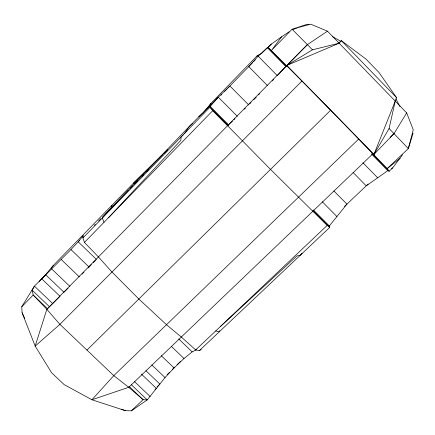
<?xml version="1.0" encoding="UTF-8"?>
<svg xmlns="http://www.w3.org/2000/svg" width="435" height="435" viewBox="0 0 435 435"><rect width="100%" height="100%" fill="white"/><g stroke="black" fill="none" stroke-linecap="round" stroke-linejoin="round"><path stroke-width="0.65" d="M201.204 349.468L199.404 350.605L195.674 349.925L181.313 337.033L166.496 324.717L138.934 299.106L111.953 272.016L98.424 256.922L84.45 242.404L82.927 237.956L83.362 235.449L78.213 241.822L70.954 249.57L34.414 286.138L21.75 306.773L22.082 312.705L35.175 346.097L51.602 372.757L64.195 384.643L91.921 399.754L125.356 410.662L131.359 410.819L147.253 399.895L165.034 377.58L174.065 367.956L184.005 358.538L192.156 351.888L196.142 349.87M267.563 85.69L248.744 66.588L258.162 56.148L267.308 47.676L268.009 47.518C303.717 82.166 338.376 117.95 372.871 153.827L373.959 154.398L389.091 128.521L395.241 101.089L396.579 97.663L379.048 72.558L366.047 59.122L341.361 40.645L338.479 43.342M248.646 104.906L229.897 85.983L218.305 97.179L210.235 106.406L210.002 107.206L82.927 237.956M413.103 133.175L408.324 148.591L387.177 168.611L389.189 171.2L392.658 167.915L402.435 154.849M389.091 128.521L408.324 148.591L413.25 129.809L406.676 112.888L327.49 31.179L307.393 44.631L46.844 309.323L35.175 346.097L59.894 324.347L301.928 81.057M111.017 208.457L112.061 205.228M219.735 330.611L219.283 331.807L215.722 330.948M289.128 31.728L281.63 36.79L271.413 50.455L292.081 29.232L307.393 44.631L286.817 65.44L373.959 154.398L395.241 101.089M358.717 139.021L113.785 375.639L91.921 399.754L128.744 387.308L129.157 386.427L143.099 399.705L147.253 399.895L131.343 384.736M131.359 410.819L143.099 399.705L128.744 387.308L113.785 375.639L59.894 324.347L46.844 309.323L33.191 295.028L32.146 290.205L34.414 286.138L52.722 303.597L60.03 296.306L41.657 278.748M373.959 154.398L394.028 133.588L406.676 112.888M209.191 106.14L210.904 103.427L256.851 56.099L261.446 53.516M207.392 108.793L210.904 103.427L203.047 113.111M184.522 133.572L189.361 126.373L218.305 97.179L237.303 116.292M155.007 389.798L155.686 388.787M39.145 281.842L40.27 280.178L45.735 274.833L64.01 292.315L68.094 288.22M42.222 278.781L53.228 265.54L133.257 183.396L167.894 149.325M258.162 56.148L277.318 75.647L286.817 65.44L312.45 49.824L339.153 43.212L341.361 40.645L396.579 97.663M51.33 268.237L53.228 265.54M199.404 350.605L329.757 227.38L329.338 225.95L346.934 204.129L333.857 190.927M192.705 123.496L189.361 126.373L108.516 210.774L102.296 218.027L104.003 222.328M302.069 253.175L300.106 255.41L296.996 255.883L220.387 326.527M108.554 217.652L180.857 140.364L181.08 136.965L183.233 134.845M220.898 95.249L221.85 94.27M224.688 91.345L227.059 88.909M228.005 87.935L252.507 62.716M253.447 61.748L255.334 59.812M281.63 36.79L271.397 44.033L268.009 47.518L286.295 66.185M272.207 80.91L273.604 79.474M102.361 217.081L128.407 190.318M130.304 188.371L132.67 185.935M134.567 183.989L137.884 180.579M142.147 176.197L143.566 174.734M146.41 171.814L148.302 169.867M21.75 306.773L33.191 295.028L47.513 308.671M84.45 242.404L212.786 110.642L210.002 107.206L228.065 125.334M79.632 240.365L78.213 241.822L96.45 259.439M94.308 225.33L95.26 224.357M98.571 220.964L100.942 218.533M88.12 267.955L91.361 264.643M93.21 262.751L95.526 260.386M82.095 274.066L83.95 272.185M249.592 103.949L251.011 102.508M253.85 99.626L256.21 97.222M258.575 94.819L259.521 93.857M244.394 109.18L245.335 108.228M167.056 374.725L169.427 372.36M172.282 369.516L174.652 367.151M177.029 364.786L180.356 361.469M227.706 125.612L212.786 110.642L227.587 125.704L232.497 121.066M233.938 119.636L234.9 118.679M330.665 110.202L86.94 350.088M133.257 183.396L162.674 154.55M164.12 153.131L167.497 149.819M46.844 309.323L52.722 303.597M128.744 387.308L372.871 153.827L387.177 168.611L400.205 158.231M390.184 137.27L394.028 133.588M261.924 53.065L271.397 44.033M344.509 206.429L368.162 184.016M195.674 349.925L327.174 225.422L329.757 227.38L313.162 210.73M157.057 386.758L159.895 384.072L145.959 370.734M198.746 116.705L202.721 113.29M108.516 210.774L109.43 210.105M353.106 172.516L366.232 185.843L387.808 170.645L389.189 171.2L371.914 153.566M256.851 56.099L259.195 54.783M286.817 65.44L339.153 43.212M391.44 168.427L392.658 167.915M293.081 29.466L296.273 28.335M309.084 24.637L307.311 24.229L292.081 29.232L310.731 24.181L327.49 31.179M121.642 409.166L125.356 410.662M332.335 36.556L340.605 41.2M134.295 381.403L150.178 396.551M32.146 290.205L49.498 306.74M141.451 374.133L156.431 388.45M61.27 259.537L79.317 276.888M161.374 355.759L174.065 367.956M51.781 269.026L69.91 286.399M151.804 364.9L165.034 377.58M70.954 249.57L89.044 267.014M171.287 346.282L184.005 358.538M82.552 236.64L83.531 237.586M178.725 338.914L192.156 351.888M327.174 225.422L270.532 169.449L227.587 125.704M210.235 106.406L228.652 124.888M313.341 209.893L329.338 225.95M322.232 201.742L336.897 216.499M267.308 47.676L285.942 66.691M371.577 154.082L387.808 170.645M362.844 162.701L377.727 177.85M307.393 44.631L312.45 49.824M395.91 98.843L399.912 106.553M22.082 312.705L24.632 318.262M312.678 210.877L312.836 211.247"/></g></svg>
